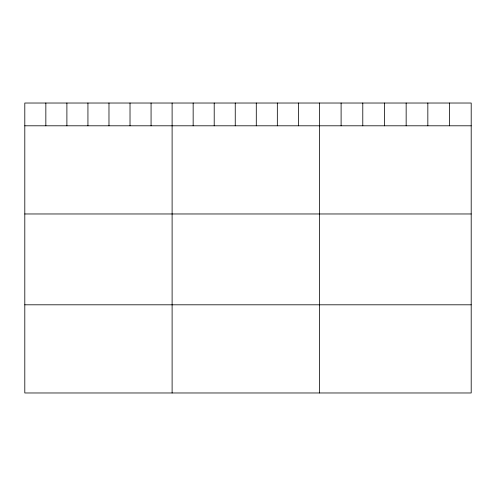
<?xml version="1.0" encoding="UTF-8"?>
<svg xmlns="http://www.w3.org/2000/svg" width="496" height="496" viewBox="0 0 496 496"><rect width="100%" height="100%" fill="white"/><g stroke="black" fill="none" stroke-linecap="round" stroke-linejoin="round"><path stroke-width="0.74" d="M471.2 125.798L471.2 392.975L24.8 392.975L24.8 103.025L471.2 103.025L471.2 125.798L24.8 125.798M24.8 213.968L471.2 213.968M24.8 304.804L471.2 304.804M449.519 103.025L449.519 125.798M427.837 103.025L427.837 125.798M406.156 103.025L406.156 125.798M384.468 103.025L384.468 125.798M362.787 103.025L362.787 125.798M341.105 103.025L341.105 125.798M319.424 103.025L319.424 392.975M298.381 103.025L298.381 125.798M277.332 103.025L277.332 125.798M256.289 103.025L256.289 125.798M235.247 103.025L235.247 125.798M214.204 103.025L214.204 125.798M193.155 103.025L193.155 125.798M172.112 103.025L172.112 392.975M151.069 103.025L151.069 125.798M130.02 103.025L130.02 125.798M108.977 103.025L108.977 125.798M87.935 103.025L87.935 125.798M66.892 103.025L66.892 125.798M45.843 103.025L45.843 125.798"/></g></svg>
